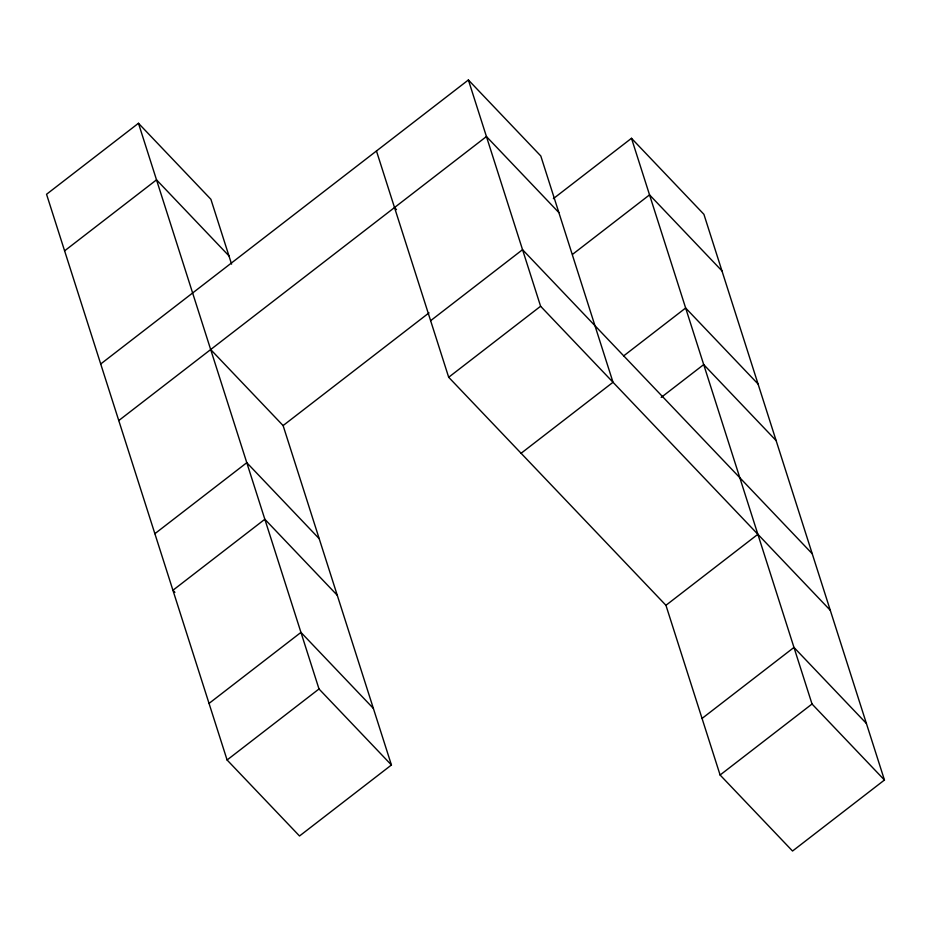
<?xml version="1.0" encoding="UTF-8"?>
<svg xmlns="http://www.w3.org/2000/svg" width="931" height="931" viewBox="0 0 931 931"><rect width="100%" height="100%" fill="white"/><g stroke="black" fill="none" stroke-linecap="round" stroke-linejoin="round"><path stroke-width="1.4" d="M231.586 264.136L210.895 199.292L138.463 123.276L46.55 194.276L227.094 759.987L299.514 835.991L391.427 764.991L283.105 425.572L210.685 349.556M64.6 250.846L156.524 179.846L228.945 255.862M100.711 363.986L468.386 79.973L540.806 155.989L613.017 382.269L521.104 453.269M118.761 420.556L486.436 136.543L558.856 212.559M553.363 198.652L631.486 138.3L703.906 214.316L884.45 780.027L792.537 851.027L720.105 775.011L665.944 605.301L448.684 377.264L376.461 150.973M283.105 425.572L429.028 312.851M154.872 533.696L246.796 462.695L319.217 538.712M430.622 320.695L522.547 249.683L812.239 553.736M572.565 254.338L649.547 194.87L721.967 270.886M448.684 377.264L540.597 306.252L468.386 79.973M623.607 355.945L685.647 308.01L758.067 384.026M209.033 703.417L300.957 632.405L373.378 708.421M661.196 397.421L703.708 364.591L776.128 440.596M227.094 759.987L319.007 688.975L138.463 123.276M665.944 605.301L757.869 534.301M702.055 718.441L793.968 647.441L866.4 723.457M720.105 775.011L812.03 704.011L631.486 138.3M540.597 306.252L830.289 610.305M394.523 207.543L396.501 209.626M812.03 704.011L884.45 780.027M337.266 595.281L264.846 519.265L172.933 590.266L174.912 592.349M319.007 688.975L391.427 764.991"/></g></svg>
